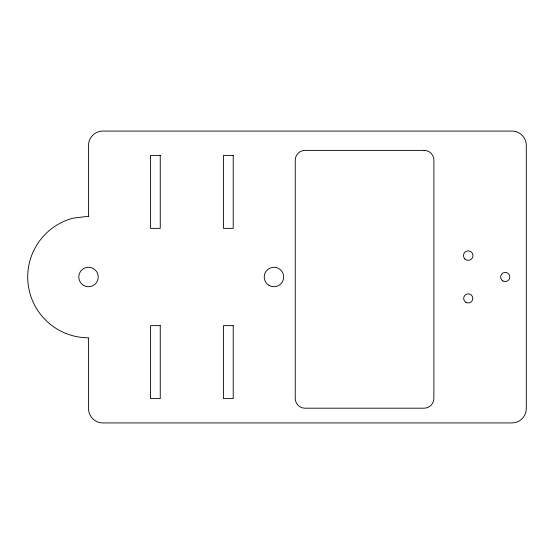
<?xml version="1.0" encoding="UTF-8"?>
<svg xmlns="http://www.w3.org/2000/svg" width="554" height="554" viewBox="0 0 554 554"><rect width="100%" height="100%" fill="white"/><g stroke="black" fill="none" stroke-linecap="round" stroke-linejoin="round"><path stroke-width="0.83" d="M88.501 216.261L73.273 218.131A60.808 60.808 0 0 0 87.975 337.802L88.501 337.739L88.501 408.34A14.349 14.349 0 0 0 103.099 422.931L511.709 422.931A14.349 14.349 0 0 0 526.3 408.34L526.3 145.66A14.349 14.349 0 0 0 511.709 131.069L103.099 131.069A14.349 14.349 0 0 0 88.501 145.66L88.501 216.261M424.149 150.383L304.97 150.383A9.73 9.73 0 0 0 295.24 160.113L295.24 398.471A9.73 9.73 0 0 0 304.97 408.194L424.149 408.194A9.73 9.73 0 0 0 433.879 398.471L433.879 160.113A9.73 9.73 0 0 0 424.149 150.383M160.251 155.39L150.522 155.39L150.522 228.359L160.251 228.359L160.251 155.39M233.22 155.39L223.491 155.39L223.491 228.359L233.22 228.359L233.22 155.39M160.251 325.641L150.522 325.641L150.522 398.61L160.251 398.61L160.251 325.641M233.22 325.641L223.491 325.641L223.491 398.61L233.22 398.61L233.22 325.641M269.092 285.428A9.73 9.73 0 0 0 283.69 277A9.73 9.73 0 0 0 269.092 268.572A9.73 9.73 0 0 0 269.092 285.428M83.64 285.428A9.73 9.73 0 0 0 98.231 277A9.73 9.73 0 0 0 83.64 268.572A9.73 9.73 0 0 0 83.64 285.428M502.914 280.982A4.598 4.598 0 0 0 509.812 277A4.598 4.598 0 0 0 502.914 273.018A4.598 4.598 0 0 0 502.914 280.982M464.875 258.953A4.751 4.751 0 0 0 472.825 256.827A4.751 4.751 0 0 0 467.001 251.01A4.751 4.751 0 0 0 464.875 258.953M465.949 302.359A4.571 4.571 0 0 0 472.804 298.405A4.571 4.571 0 0 0 465.949 294.444A4.571 4.571 0 0 0 465.949 302.359"/></g></svg>
